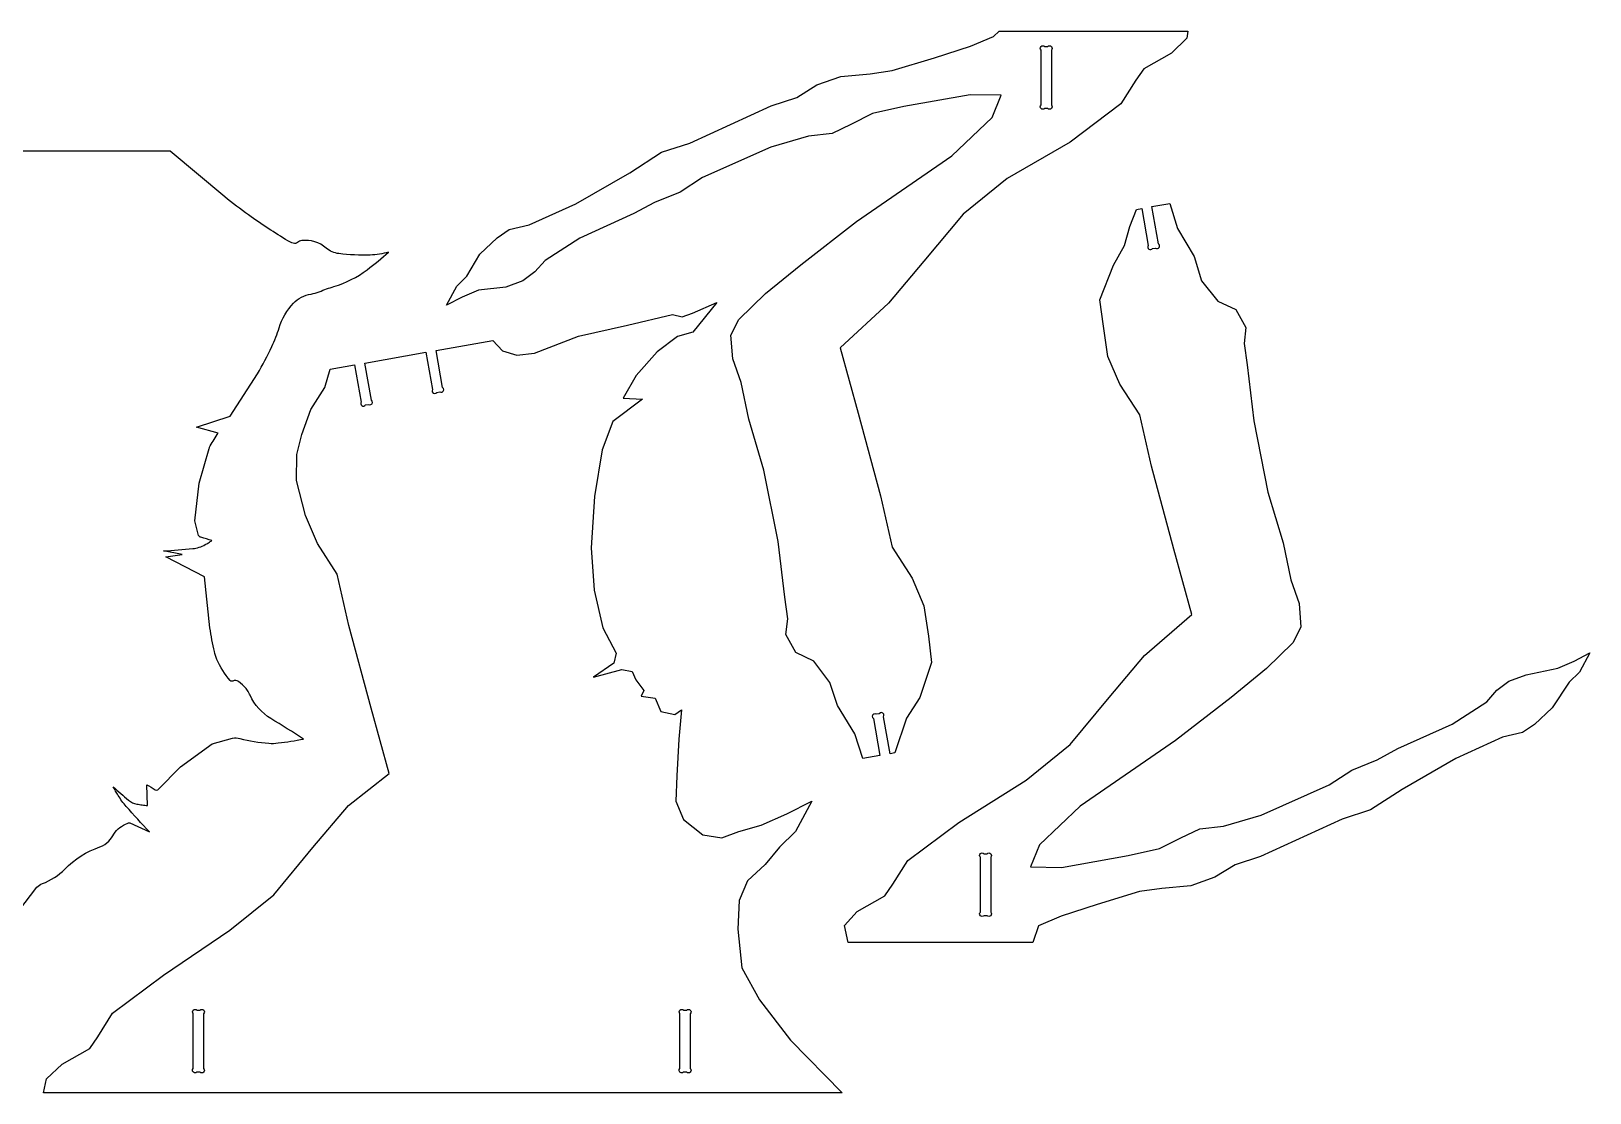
# Model space of a CAD drawing. Extents: x -11 to 150, y -28 to 73.
# Drawn here: x 30.18 to 67.86, y 17.12 to 42.79 of the extents above; entities that cross this region are included whole.
import ezdxf

# ---------------------------------------------------------------- set-up
doc = ezdxf.new("R2010")
doc.units = 0
doc.header["$MEASUREMENT"] = 0
doc.layers.add('DXF', color=18, linetype='CONTINUOUS')
doc.layers.add('HEAD_ACC', color=18, linetype='CONTINUOUS')

msp = doc.modelspace()

# ---------------------------------------------------------------- linework, layer by layer
at = {"layer": 'DXF'}
for points in [[(58.119, 42.62), (57.746, 42.263), (57.078, 41.881), (56.885, 41.604), (56.523, 41.031), (55.294, 40.107), (53.77, 39.226), (52.706, 38.369), (51.761, 37.227), (50.904, 36.212), (49.737, 35.136), (50.172, 33.556), (50.713, 31.555), (50.992, 30.312), (51.474, 29.569), (51.762, 28.896), (51.869, 28.165), (51.94, 27.524), (51.663, 26.684), (51.343, 26.185), (51.056, 25.339), (50.943, 25.32), (50.784, 26.217, 1), (50.682, 26.289), (50.61, 26.276, 1), (50.538, 26.174), (50.696, 25.276), (50.28, 25.203), (50.093, 25.802), (49.672, 26.489), (49.488, 27.046), (49.103, 27.56), (48.664, 27.765), (48.425, 28.202), (48.468, 28.586), (48.394, 29.103), (48.233, 30.452), (47.894, 32.18), (47.524, 33.407), (47.341, 34.298), (47.138, 34.87), (47.096, 35.444), (47.287, 35.82), (47.929, 36.446), (48.781, 37.144), (50.129, 38.186), (52.433, 39.773), (53.414, 40.707), (53.628, 41.241), (52.882, 41.251), (51.273, 40.967), (50.515, 40.799), (49.997, 40.537), (49.539, 40.319), (48.969, 40.253), (48.057, 39.989), (46.408, 39.254), (45.867, 38.901), (45.249, 38.651), (44.748, 38.379), (43.442, 37.785), (42.604, 37.248), (42.358, 36.97), (42.067, 36.751), (41.652, 36.599), (40.989, 36.533), (40.597, 36.361), (40.217, 36.165), (40.467, 36.627), (40.71, 36.864), (41.022, 37.396), (41.447, 37.797), (41.737, 37.992), (42.221, 38.107), (43.346, 38.617), (44.647, 39.364), (45.415, 39.863), (46.098, 40.087), (48.071, 40.988), (48.686, 41.19), (49.172, 41.49), (49.752, 41.695), (50.459, 41.76), (50.993, 41.837), (52.016, 42.145), (52.89, 42.428), (53.439, 42.661), (53.577, 42.791), (58.139, 42.791)], [(54.842, 42.331), (54.842, 41.008, -1), (54.754, 40.92), (54.681, 40.92, -1), (54.592, 41.008), (54.592, 42.331, -1), (54.681, 42.42), (54.754, 42.42, -1)], [(49.841, 21.169), (50.15, 21.504), (50.818, 21.887), (51.011, 22.164), (51.373, 22.737), (52.602, 23.66), (54.23, 24.684), (55.294, 25.541), (56.239, 26.683), (57.097, 27.698), (58.235, 28.689), (57.8, 30.27), (57.259, 32.27), (56.98, 33.513), (56.498, 34.256), (56.21, 34.929), (56.104, 35.661), (56.014, 36.298), (56.34, 37.132), (56.607, 37.608), (56.738, 38.068), (56.901, 38.483), (57.026, 38.505), (57.184, 37.608, 1), (57.287, 37.536), (57.359, 37.548, 1), (57.43, 37.651), (57.272, 38.549), (57.702, 38.624), (57.889, 38.018), (58.29, 37.345), (58.473, 36.753), (58.866, 36.265), (59.304, 36.06), (59.544, 35.623), (59.5, 35.239), (59.574, 34.722), (59.735, 33.373), (60.074, 31.645), (60.444, 30.418), (60.627, 29.526), (60.831, 28.955), (60.872, 28.381), (60.682, 28.005), (60.039, 27.378), (59.187, 26.68), (57.84, 25.639), (55.536, 24.052), (54.554, 23.118), (54.341, 22.584), (55.086, 22.574), (56.696, 22.858), (57.453, 23.026), (57.972, 23.288), (58.43, 23.506), (59, 23.572), (59.911, 23.835), (61.561, 24.571), (62.102, 24.923), (62.72, 25.173), (63.22, 25.445), (64.527, 26.039), (65.365, 26.576), (65.611, 26.855), (65.902, 27.073), (66.316, 27.225), (67.082, 27.388), (67.477, 27.56), (67.859, 27.758), (67.608, 27.293), (67.363, 27.054), (66.947, 26.429), (66.522, 26.027), (66.232, 25.833), (65.747, 25.718), (64.623, 25.207), (63.321, 24.46), (62.554, 23.961), (61.87, 23.738), (59.897, 22.837), (59.283, 22.634), (58.797, 22.335), (58.217, 22.13), (57.51, 22.065), (56.976, 21.988), (55.952, 21.679), (55.078, 21.397), (54.529, 21.163), (54.391, 20.754), (49.927, 20.754)], [(41.339, 35.312), (41.571, 35.065), (41.916, 34.955), (42.347, 35.009), (43.409, 35.415), (44.593, 35.682), (45.685, 35.942), (45.916, 35.886), (46.168, 35.972), (46.751, 36.227), (46.17, 35.512), (45.806, 35.408), (45.31, 35.04), (44.807, 34.468), (44.492, 33.917), (44.955, 33.896), (44.243, 33.355), (43.98, 32.671), (43.798, 31.538), (43.714, 30.302), (43.792, 29.275), (44, 28.368), (44.321, 27.753), (44.266, 27.514), (43.772, 27.176), (44.456, 27.36), (44.707, 27.313), (44.792, 27.104), (44.987, 26.854), (44.922, 26.71), (45.263, 26.661), (45.404, 26.341), (45.738, 26.267), (45.898, 26.386), (45.838, 25.674), (45.786, 24.787), (45.761, 24.178), (45.949, 23.733), (46.417, 23.358), (46.874, 23.291), (47.288, 23.443), (47.825, 23.592), (48.448, 23.865), (49.052, 24.177), (48.656, 23.442), (48.268, 23.065), (47.919, 22.647), (47.494, 22.245), (47.292, 21.774), (47.264, 21.08), (47.361, 20.147), (47.782, 19.374), (48.536, 18.394), (49.788, 17.123), (30.48, 17.123), (30.552, 17.459), (30.925, 17.815), (31.593, 18.198), (31.786, 18.475), (32.148, 19.048), (33.377, 19.971), (34.982, 21.056), (36.046, 21.913), (36.991, 23.055), (37.848, 24.07), (38.833, 24.841), (38.399, 26.422), (37.858, 28.422), (37.579, 29.665), (37.097, 30.408), (36.809, 31.081), (36.595, 31.924), (36.597, 32.554), (36.719, 33.038), (36.938, 33.641), (37.28, 34.172), (37.405, 34.619), (37.998, 34.723), (38.156, 33.825, 1), (38.259, 33.754), (38.331, 33.766, 1), (38.402, 33.869), (38.244, 34.766), (39.721, 35.027), (39.88, 34.129, 1), (39.982, 34.058), (40.054, 34.07, 1), (40.126, 34.173), (39.968, 35.07)], [(53.215, 22.905), (53.288, 22.905, -1), (53.376, 22.817), (53.376, 21.494, -1), (53.288, 21.405), (53.215, 21.405, -1), (53.126, 21.494), (53.126, 22.817, -1)], [(34.348, 19.034), (34.348, 17.711, -1), (34.26, 17.623), (34.187, 17.623, -1), (34.098, 17.711), (34.098, 19.034, -1), (34.187, 19.123), (34.26, 19.123, -1)], [(46.112, 19.034), (46.112, 17.712, -1), (46.023, 17.623), (45.95, 17.623, -1), (45.862, 17.712), (45.862, 19.034, -1), (45.95, 19.123), (46.023, 19.123, -1)]]:
    msp.add_lwpolyline(points, format="xyb", close=True, dxfattribs=at)
at = {"layer": 'HEAD_ACC'}
msp.add_lwpolyline([(29.882, 21.521), (30.313, 22.094, -0.106768), (30.449, 22.181, 0.108245), (30.991, 22.531, -0.112103), (31.841, 23.072, 0.112225), (32.054, 23.207, 0.075341), (32.179, 23.379, -0.128333), (32.321, 23.536, -0.034956), (32.502, 23.638, -0.10959), (32.567, 23.652), (33.041, 23.433, -0.015898), (32.476, 24.048, -0.040388), (32.281, 24.314, -0.008941), (32.22, 24.418, 0.00298), (32.159, 24.524, 0.009164), (32.533, 24.196, 0.137142), (32.735, 24.104, 0.002412), (32.863, 24.085, -0.000804), (32.99, 24.066), (32.974, 24.571, -0.016545), (33.177, 24.452, 0.257743), (33.237, 24.448), (33.792, 25.006), (34.553, 25.563), (35.049, 25.699, -0.093804), (35.225, 25.688, 0.043759), (35.92, 25.575, 0.048384), (36.152, 25.581, 0.018037), (36.764, 25.677, 0.003736), (35.973, 26.171, -0.148135), (35.47, 26.736, 0.024841), (35.41, 26.851, 0.054501), (35.375, 26.898, 0.041), (35.192, 27.065, 0.28895), (35.054, 27.078, -0.348971), (34.988, 27.091, -0.068807), (34.668, 27.603, -0.050912), (34.607, 27.789, -0.016881), (34.499, 28.369), (34.369, 29.595), (33.436, 30.081), (33.827, 30.141), (33.377, 30.224, 0.007154), (34.084, 30.28, 0.109201), (34.384, 30.376, 0.004751), (34.466, 30.424, -0.001584), (34.547, 30.474, 0.012619), (34.282, 30.554, -0.198343), (34.226, 30.597), (34.138, 30.949), (34.242, 31.865), (34.479, 32.703, -0.041299), (34.509, 32.765, -0.007862), (34.696, 33.075), (34.175, 33.214), (34.991, 33.486), (35.649, 34.509, 0.023727), (35.997, 35.164, 0.035979), (36.173, 35.62, -0.116102), (36.518, 36.212, -0.166772), (36.946, 36.436, 0.060743), (37.143, 36.491, -0.02614), (37.499, 36.617, 0.089467), (38.299, 37.022, 0.02288), (38.818, 37.451, -0.065295), (38.375, 37.378, -0.038492), (37.615, 37.412, -0.150164), (37.311, 37.547, 0.213254), (36.719, 37.728, 0.14723), (36.619, 37.684, -0.254697), (36.513, 37.662, -0.06825), (36.384, 37.72, -0.002447), (35.911, 38.021, -0.013805), (35.434, 38.347, -0.011005), (34.857, 38.785), (33.535, 39.893), (14.227, 39.893, 0.206408)], format="xyb", dxfattribs=at)

doc.saveas('drawing.dxf')
